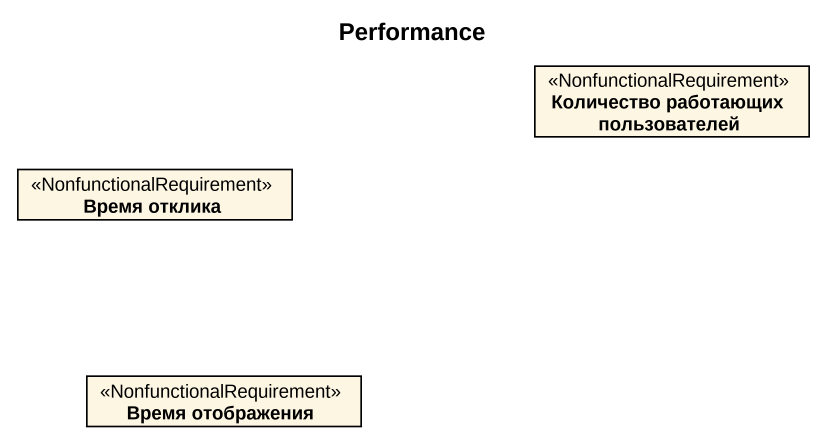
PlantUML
@startuml
title Performance
hide circle
hide empty members
class "Количество работающих пользователей" as Количество_работающих <<NonfunctionalRequirement>>
class "Время отклика" as Время_отклика <<NonfunctionalRequirement>>
class "Время отображения" as Время_отображения <<NonfunctionalRequirement>>
@enduml
